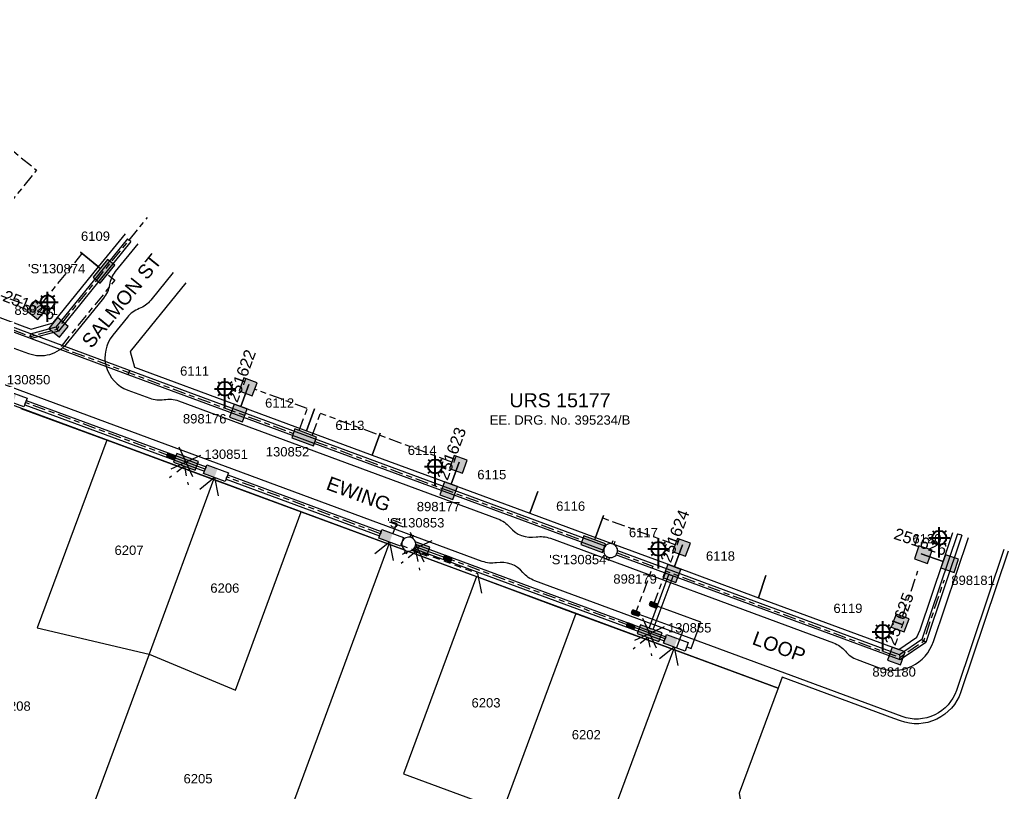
# Model space of a CAD drawing. Header units: metres. Extents: x 290331 to 290688, y 6233906 to 6234186.
# Drawn here: x 290476.6 to 290688.4, y 6234017.7 to 6234183.4 of the extents above; entities that cross this region are included whole.
import ezdxf
from ezdxf.enums import TextEntityAlignment as Align

# ---------------------------------------------------------------- set-up
doc = ezdxf.new("R2010")
doc.units = ezdxf.units.M
doc.header["$LTSCALE"] = 0.7
for name, pattern in [('Cable Exist OH', [1, 1, 0]), ('Cable Exist UG', [8.2, 4, -1.2, 1.8, -1.2]), ('Dash', [5, 3, -2])]:
    doc.linetypes.add(name, pattern=pattern)
doc.layers.get('0').update_dxf_attribs({"color": 6})
for name, color, linetype in [('_User Miscellaneous1', 3, 'Continuous'), ('_User Miscellaneous11', 7, 'Continuous'), ('_User Miscellaneous4', 7, 'Continuous'), ('_User Miscellaneous6', 7, 'Continuous'), ('_User Miscellaneous7', 150, 'Continuous'), ('_User Miscellaneous8', 7, 'Continuous'), ('_User_LV_Exist', 7, 'Continuous'), ('Cadastre Developer_SP_NEW', 4, 'Continuous'), ('Cadastre Roads_SP_EXT', 4, 'Continuous'), ('Cadastre Roads_SP_NEW', 8, 'Continuous'), ('Equip_LV_NEW', 5, 'Continuous'), ('Equip_SP_LV_NEW', 2, 'Continuous'), ('Equip_SP_SL_EXT', 70, 'Continuous'), ('Mains_LV_NEW_T84', 2, 'Continuous'), ('Services_SP_NEW_UG', 2, 'Continuous'), ('SupportsUG_SP_LV_EXT', 7, 'Continuous'), ('SupportsUG_SP_LV_NEW', 2, 'Continuous'), ('SupportsUG_SP_LV_SL_EXT', 7, 'Continuous'), ('UG_Details_SP_MISC', 7, 'Continuous')]:
    doc.layers.add(name, color=color, linetype=linetype)
doc.styles.add('ARIAL', font='arial.ttf', dxfattribs={"height": 2})
doc.styles.add('ARIAL 3.0', font='arial.ttf', dxfattribs={"height": 3})
doc.styles.add('COLUMN_LABEL', font='arial.ttf')
doc.styles.add('iecARIAL', font='arial.ttf', dxfattribs={"height": 2})
doc.styles.add('PILLAR_LABEL', font='arial.ttf')
doc.styles.add('POLE_LABEL', font='arial.ttf')
doc.styles.get("Standard").update_dxf_attribs({"font": 'arial.ttf'})
doc.styles.add('style1', font='iso3098b.shx')
doc.linetypes.add('Cable New UG', pattern='A,8,-1,["x",style1,S=3.5,R=0,X=0.35,Y=-1],-3.5', length=12.5)

# ---------------------------------------------------------------- blocks, each defined once
blk = doc.blocks.new('*U56')
at = {"layer": '_User Miscellaneous7'}
blk.add_hatch(color=256, dxfattribs=at).paths.add_polyline_path([(1.48, 7.48), (-1.49, 7.48), (-1.49, 4.51), (1.48, 4.51)])
at = {"layer": '_User Miscellaneous8'}
blk.add_hatch(color=256, dxfattribs=at).paths.add_polyline_path([(1.48, 1.48), (-1.49, 1.48), (-1.49, -1.49), (1.48, -1.49)])
at = {"layer": '_User Miscellaneous7'}
blk.add_lwpolyline([(-1.49, 7.48), (-1.49, 4.51), (1.48, 4.51), (1.48, 7.48)], close=True, dxfattribs=at)
at = {"layer": '_User Miscellaneous8'}
blk.add_lwpolyline([(-1.49, 1.48), (-1.49, -1.49), (1.48, -1.49), (1.48, 1.48)], close=True, dxfattribs=at)
at = {"flags": 9}
for tag, style, p in [('STRUCTURE_PLANT_NUMBER', 'POLE_LABEL', (1.81, 0.03)), ('STREET_CODE', 'COLUMN_LABEL', (1.81, -0.2))]:
    blk.add_attdef(tag, text='', height=0.2, dxfattribs=dict(at, style=style)).set_placement(p, align=Align.MIDDLE_LEFT)
for tag, p in [('COLUMN_TYPE', (1.81, -0.4)), ('OWNED_BY', (1.81, -0.6)), ('STATE', (1.81, -0.8)), ('USAGE', (1.81, -1)), ('STREETNAME', (1.81, -1.6)), ('SUBURB', (1.81, -1.8)), ('LEGEND', (1.81, -1.2)), ('LOCATION', (1.81, -1.4)), ('NOTES', (1.81, -2))]:
    blk.add_attdef(tag, text='', height=0.2, dxfattribs=at).set_placement(p, align=Align.MIDDLE_LEFT)
at = {"flags": 1}
blk.add_attdef('Z', (1.81, -2.35), '', height=0.2, dxfattribs=at)
at = {"layer": '_User Miscellaneous6', "style": 'ARIAL', "flags": 8}
blk.add_attdef('ASSET_NUM', text='', height=2, dxfattribs=at).set_placement((2, 2), align=Align.MIDDLE_LEFT)
blk = doc.blocks.new('*U54')
at = {"layer": '_User Miscellaneous7'}
blk.add_hatch(color=256, dxfattribs=at).paths.add_polyline_path([(-1.49, -7.49), (1.48, -7.49), (1.48, -4.52), (-1.49, -4.52)])
at = {"layer": '_User Miscellaneous8'}
blk.add_hatch(color=256, dxfattribs=at).paths.add_polyline_path([(-1.49, -1.49), (1.48, -1.49), (1.48, 1.48), (-1.49, 1.48)])
at = {"layer": '_User Miscellaneous7'}
blk.add_lwpolyline([(1.48, -7.49), (1.48, -4.52), (-1.49, -4.52), (-1.49, -7.49)], close=True, dxfattribs=at)
at = {"layer": '_User Miscellaneous8'}
blk.add_lwpolyline([(1.48, -1.49), (1.48, 1.48), (-1.49, 1.48), (-1.49, -1.49)], close=True, dxfattribs=at)
at = {"flags": 9}
for tag, style, p in [('STRUCTURE_PLANT_NUMBER', 'POLE_LABEL', (1.81, 0.03)), ('STREET_CODE', 'COLUMN_LABEL', (1.81, -0.2))]:
    blk.add_attdef(tag, text='', height=0.2, dxfattribs=dict(at, style=style)).set_placement(p, align=Align.MIDDLE_LEFT)
for tag, p in [('COLUMN_TYPE', (1.81, -0.4)), ('OWNED_BY', (1.81, -0.6)), ('STATE', (1.81, -0.8)), ('USAGE', (1.81, -1)), ('STREETNAME', (1.81, -1.6)), ('SUBURB', (1.81, -1.8)), ('LEGEND', (1.81, -1.2)), ('LOCATION', (1.81, -1.4)), ('NOTES', (1.81, -2))]:
    blk.add_attdef(tag, text='', height=0.2, dxfattribs=at).set_placement(p, align=Align.MIDDLE_LEFT)
at = {"flags": 1}
blk.add_attdef('Z', (1.81, -2.35), '', height=0.2, dxfattribs=at)
at = {"layer": '_User Miscellaneous6', "style": 'ARIAL', "flags": 8}
blk.add_attdef('ASSET_NUM', text='', height=2, dxfattribs=at).set_placement((2, 2), align=Align.MIDDLE_LEFT)
blk = doc.blocks.new('*U51')
at = {"layer": '_User Miscellaneous7'}
blk.add_hatch(color=256, dxfattribs=at).paths.add_polyline_path([(-1.49, -7.49), (1.48, -7.49), (1.48, -4.52), (-1.49, -4.52)])
at = {"layer": '_User Miscellaneous8'}
blk.add_hatch(color=256, dxfattribs=at).paths.add_polyline_path([(-1.49, -1.49), (1.48, -1.49), (1.48, 1.48), (-1.49, 1.48)])
at = {"layer": '_User Miscellaneous7'}
blk.add_lwpolyline([(1.48, -7.49), (1.48, -4.52), (-1.49, -4.52), (-1.49, -7.49)], close=True, dxfattribs=at)
at = {"layer": '_User Miscellaneous8'}
blk.add_lwpolyline([(1.48, -1.49), (1.48, 1.48), (-1.49, 1.48), (-1.49, -1.49)], close=True, dxfattribs=at)
at = {"flags": 9}
for tag, style, p in [('STRUCTURE_PLANT_NUMBER', 'POLE_LABEL', (1.81, 0.03)), ('STREET_CODE', 'COLUMN_LABEL', (1.81, -0.2))]:
    blk.add_attdef(tag, text='', height=0.2, dxfattribs=dict(at, style=style)).set_placement(p, align=Align.MIDDLE_LEFT)
for tag, p in [('COLUMN_TYPE', (1.81, -0.4)), ('OWNED_BY', (1.81, -0.6)), ('STATE', (1.81, -0.8)), ('USAGE', (1.81, -1)), ('STREETNAME', (1.81, -1.6)), ('SUBURB', (1.81, -1.8)), ('LEGEND', (1.81, -1.2)), ('LOCATION', (1.81, -1.4)), ('NOTES', (1.81, -2))]:
    blk.add_attdef(tag, text='', height=0.2, dxfattribs=at).set_placement(p, align=Align.MIDDLE_LEFT)
at = {"flags": 1}
blk.add_attdef('Z', (1.81, -2.35), '', height=0.2, dxfattribs=at)
at = {"layer": '_User Miscellaneous6', "style": 'ARIAL', "flags": 8}
blk.add_attdef('ASSET_NUM', text='', height=2, dxfattribs=at).set_placement((2, 2), align=Align.MIDDLE_LEFT)
blk = doc.blocks.new('*U52')
at = {"layer": '_User Miscellaneous7'}
blk.add_hatch(color=256, dxfattribs=at).paths.add_polyline_path([(0.18, -8.41), (3.15, -8.41), (3.15, -5.44), (0.18, -5.44)])
at = {"layer": '_User Miscellaneous8'}
blk.add_hatch(color=256, dxfattribs=at).paths.add_polyline_path([(-1.49, -1.49), (1.48, -1.49), (1.48, 1.48), (-1.49, 1.48)])
at = {"layer": '_User Miscellaneous7'}
blk.add_lwpolyline([(3.15, -8.41), (3.15, -5.44), (0.18, -5.44), (0.18, -8.41)], close=True, dxfattribs=at)
at = {"layer": '_User Miscellaneous8'}
blk.add_lwpolyline([(1.48, -1.49), (1.48, 1.48), (-1.49, 1.48), (-1.49, -1.49)], close=True, dxfattribs=at)
at = {"flags": 9}
for tag, style, p in [('STRUCTURE_PLANT_NUMBER', 'POLE_LABEL', (1.81, 0.03)), ('STREET_CODE', 'COLUMN_LABEL', (1.81, -0.2))]:
    blk.add_attdef(tag, text='', height=0.2, dxfattribs=dict(at, style=style)).set_placement(p, align=Align.MIDDLE_LEFT)
for tag, p in [('COLUMN_TYPE', (1.81, -0.4)), ('OWNED_BY', (1.81, -0.6)), ('STATE', (1.81, -0.8)), ('USAGE', (1.81, -1)), ('STREETNAME', (1.81, -1.6)), ('SUBURB', (1.81, -1.8)), ('LEGEND', (1.81, -1.2)), ('LOCATION', (1.81, -1.4)), ('NOTES', (1.81, -2))]:
    blk.add_attdef(tag, text='', height=0.2, dxfattribs=at).set_placement(p, align=Align.MIDDLE_LEFT)
at = {"flags": 1}
blk.add_attdef('Z', (1.81, -2.35), '', height=0.2, dxfattribs=at)
at = {"layer": '_User Miscellaneous6', "style": 'ARIAL', "flags": 8}
blk.add_attdef('ASSET_NUM', text='', height=2, dxfattribs=at).set_placement((2, 2), align=Align.MIDDLE_LEFT)
blk = doc.blocks.new('*U50')
at = {"layer": '_User Miscellaneous7'}
blk.add_hatch(color=256, dxfattribs=at).paths.add_polyline_path([(1.48, 7.48), (-1.49, 7.48), (-1.49, 4.51), (1.48, 4.51)])
at = {"layer": '_User Miscellaneous8'}
blk.add_hatch(color=256, dxfattribs=at).paths.add_polyline_path([(1.48, 1.48), (-1.49, 1.48), (-1.49, -1.49), (1.48, -1.49)])
at = {"layer": '_User Miscellaneous7'}
blk.add_lwpolyline([(-1.49, 7.48), (-1.49, 4.51), (1.48, 4.51), (1.48, 7.48)], close=True, dxfattribs=at)
at = {"layer": '_User Miscellaneous8'}
blk.add_lwpolyline([(-1.49, 1.48), (-1.49, -1.49), (1.48, -1.49), (1.48, 1.48)], close=True, dxfattribs=at)
at = {"flags": 9}
for tag, style, p in [('STRUCTURE_PLANT_NUMBER', 'POLE_LABEL', (1.81, 0.03)), ('STREET_CODE', 'COLUMN_LABEL', (1.81, -0.2))]:
    blk.add_attdef(tag, text='', height=0.2, dxfattribs=dict(at, style=style)).set_placement(p, align=Align.MIDDLE_LEFT)
for tag, p in [('COLUMN_TYPE', (1.81, -0.4)), ('OWNED_BY', (1.81, -0.6)), ('STATE', (1.81, -0.8)), ('USAGE', (1.81, -1)), ('STREETNAME', (1.81, -1.6)), ('SUBURB', (1.81, -1.8)), ('LEGEND', (1.81, -1.2)), ('LOCATION', (1.81, -1.4)), ('NOTES', (1.81, -2))]:
    blk.add_attdef(tag, text='', height=0.2, dxfattribs=at).set_placement(p, align=Align.MIDDLE_LEFT)
at = {"flags": 1}
blk.add_attdef('Z', (1.81, -2.35), '', height=0.2, dxfattribs=at)
at = {"layer": '_User Miscellaneous6', "style": 'ARIAL', "flags": 8}
blk.add_attdef('ASSET_NUM', text='', height=2, dxfattribs=at).set_placement((2, 2), align=Align.MIDDLE_LEFT)
blk = doc.blocks.new('*U57')
at = {"layer": '_User Miscellaneous7'}
blk.add_hatch(color=256, dxfattribs=at).paths.add_polyline_path([(1.48, 7.48), (-1.49, 7.48), (-1.49, 4.51), (1.48, 4.51)])
at = {"layer": '_User Miscellaneous8'}
blk.add_hatch(color=256, dxfattribs=at).paths.add_polyline_path([(1.48, 1.48), (-1.49, 1.48), (-1.49, -1.49), (1.48, -1.49)])
at = {"layer": '_User Miscellaneous7'}
blk.add_lwpolyline([(-1.49, 7.48), (-1.49, 4.51), (1.48, 4.51), (1.48, 7.48)], close=True, dxfattribs=at)
at = {"layer": '_User Miscellaneous8'}
blk.add_lwpolyline([(-1.49, 1.48), (-1.49, -1.49), (1.48, -1.49), (1.48, 1.48)], close=True, dxfattribs=at)
at = {"flags": 9}
for tag, style, p in [('STRUCTURE_PLANT_NUMBER', 'POLE_LABEL', (1.81, 0.03)), ('STREET_CODE', 'COLUMN_LABEL', (1.81, -0.2))]:
    blk.add_attdef(tag, text='', height=0.2, dxfattribs=dict(at, style=style)).set_placement(p, align=Align.MIDDLE_LEFT)
for tag, p in [('COLUMN_TYPE', (1.81, -0.4)), ('OWNED_BY', (1.81, -0.6)), ('STATE', (1.81, -0.8)), ('USAGE', (1.81, -1)), ('STREETNAME', (1.81, -1.6)), ('SUBURB', (1.81, -1.8)), ('LEGEND', (1.81, -1.2)), ('LOCATION', (1.81, -1.4)), ('NOTES', (1.81, -2))]:
    blk.add_attdef(tag, text='', height=0.2, dxfattribs=at).set_placement(p, align=Align.MIDDLE_LEFT)
at = {"flags": 1}
blk.add_attdef('Z', (1.81, -2.35), '', height=0.2, dxfattribs=at)
at = {"layer": '_User Miscellaneous6', "style": 'ARIAL', "flags": 8}
blk.add_attdef('ASSET_NUM', text='', height=2, dxfattribs=at).set_placement((2, 2), align=Align.MIDDLE_LEFT)
blk = doc.blocks.new('*U58')
blk.add_hatch(color=256).paths.add_polyline_path([(2.49, -2.47), (2.48, -0.49), (-2.47, -0.53), (-2.46, -2.51)])
blk.add_lwpolyline([(2.48, -0.49), (-2.47, -0.53), (-2.46, -2.51), (2.49, -2.47)], close=True)
for tag, p, flags in [('OWNED_BY', (0, 1.3), 9), ('STATE', (0, 1.1), 9), ('SUPPORT_TYPE', (0, 0.9), 9), ('USAGE', (0, 0.7), 9), ('LEGEND', (0, 0.5), 9), ('LOCATION', (0, 0.3), 9), ('NOTES', (0, 0.1), 9), ('PARENT', (0, -0.1), 9), ('STREETNAME', (0, -0.3), 9), ('SUBURB', (0, -0.5), 1)]:
    blk.add_attdef(tag, p, '', height=0.2, dxfattribs=dict(flags=flags))
at = {"layer": '_User Miscellaneous6', "style": 'ARIAL', "flags": 8}
blk.add_attdef('ASSET_NUM', text='', height=2, dxfattribs=at).set_placement((1.5, 7.5), align=Align.TOP_LEFT)
blk = doc.blocks.new('*U55')
blk.add_hatch(color=256).paths.add_polyline_path([(2.49, -2.48), (2.48, -0.5), (-2.47, -0.52), (-2.46, -2.5)])
blk.add_lwpolyline([(2.48, -0.5), (-2.47, -0.52), (-2.46, -2.5), (2.49, -2.48)], close=True)
for tag, p, flags in [('OWNED_BY', (0, 1.3), 9), ('STATE', (0, 1.1), 9), ('SUPPORT_TYPE', (0, 0.9), 9), ('USAGE', (0, 0.7), 9), ('LEGEND', (0, 0.5), 9), ('LOCATION', (0, 0.3), 9), ('NOTES', (0, 0.1), 9), ('PARENT', (0, -0.1), 9), ('STREETNAME', (0, -0.3), 9), ('SUBURB', (0, -0.5), 1)]:
    blk.add_attdef(tag, p, '', height=0.2, dxfattribs=dict(flags=flags))
at = {"layer": '_User Miscellaneous6', "style": 'ARIAL', "flags": 8}
blk.add_attdef('ASSET_NUM', text='', height=2, dxfattribs=at).set_placement((1.5, 7.5), align=Align.TOP_LEFT)
blk = doc.blocks.new('*U53')
blk.add_hatch(color=256).paths.add_polyline_path([(2.6, -2.36), (2.5, -0.39), (-2.45, -0.63), (-2.35, -2.61)])
blk.add_lwpolyline([(2.5, -0.39), (-2.45, -0.63), (-2.35, -2.61), (2.6, -2.36)], close=True)
for tag, p, flags in [('OWNED_BY', (0, 1.3), 9), ('STATE', (0, 1.1), 9), ('SUPPORT_TYPE', (0, 0.9), 9), ('USAGE', (0, 0.7), 9), ('LEGEND', (0, 0.5), 9), ('LOCATION', (0, 0.3), 9), ('NOTES', (0, 0.1), 9), ('PARENT', (0, -0.1), 9), ('STREETNAME', (0, -0.3), 9), ('SUBURB', (0, -0.5), 1)]:
    blk.add_attdef(tag, p, '', height=0.2, dxfattribs=dict(flags=flags))
at = {"layer": '_User Miscellaneous6', "style": 'ARIAL', "flags": 8}
blk.add_attdef('ASSET_NUM', text='', height=2, dxfattribs=at).set_placement((1.5, 7.5), align=Align.TOP_LEFT)
blk = doc.blocks.new('SL_LANTERN_EXT')
at = {"lineweight": 40}
for p, q in [((0, 1.97), (0, 6.47)), ((-1.46, 5.68), (-1.06, 5.28)), ((1.46, 5.68), (1.06, 5.28)), ((-2.25, 4.22), (2.25, 4.22)), ((-1.46, 2.76), (-1.06, 3.16)), ((0, 0), (0, 2.72)), ((1.46, 2.76), (1.06, 3.16))]:
    blk.add_line(p, q, dxfattribs=at)
blk.add_circle((0, 4.22), 1.5, dxfattribs=at)
at = {"style": 'ARIAL', "flags": 8}
blk.add_attdef('ASSET_NUM', (1.5, 1.5), '', height=2, dxfattribs=at)
for tag, p, height, flags in [('OPERATING_VOLTAGE', (0.98, -1.65), 0.2, 9), ('ORIENTATION', (0.98, -1.85), 0.2, 9), ('OWNED_BY', (0.98, -2.05), 0.2, 9), ('STATE', (0.98, -2.25), 0.2, 9), ('CONSTRUCTED_VOLTAGE', (0.98, -0.65), 0.2, 9), ('CONTROL_TYPE', (0.98, -0.85), 0.2, 9), ('LANTERN_PURPOSE', (0.98, -1.05), 0.2, 9), ('LANTERN_TYPE', (0.98, -1.25), 0.2, 9), ('NO_PHASES', (0.98, -1.45), 0.2, 9), ('LNUMBER', (2.18, -3.25), 2.5, 8), ('USAGE', (0.98, -2.45), 0.2, 9), ('CEXIST', (0.98, -2.65), 0.2, 9), ('CNEW', (0.98, -2.85), 0.2, 9), ('CNUMBER', (0.98, -3.05), 0.2, 9), ('CREMOVE', (0.98, -3.25), 0.2, 9), ('CREPLACE', (0.98, -3.45), 0.2, 9), ('LKINGHEIGHT', (0.98, -3.65), 0.2, 9), ('LBRACKET', (0.98, -3.85), 0.2, 9), ('LBRACKETVOCAB', (0.98, -4.05), 0.2, 9), ('LCATEGORY', (0.98, -4.25), 0.2, 9), ('LCHARGE1', (0.98, -4.45), 0.2, 9), ('LCHARGE1PERCENT', (0.98, -4.65), 0.2, 9), ('LCHARGE2', (0.98, -4.85), 0.2, 9), ('LCHARGE2PERCENT', (0.98, -5.05), 0.2, 9), ('LCHARGE3', (0.98, -5.25), 0.2, 9), ('LCHARGE3PERCENT', (0.98, -5.45), 0.2, 9), ('LEXIST', (0.98, -5.65), 0.2, 9), ('LLAMP', (0.98, -5.85), 0.2, 9), ('LLAMPVOCAB', (0.98, -6.05), 0.2, 9), ('LMAST', (0.98, -6.25), 0.2, 9), ('LMASTVOCAB', (0.98, -6.45), 0.2, 9), ('LNEW', (0.98, -6.65), 0.2, 9), ('LANTNUMBER', (0.98, -6.85), 0.2, 9), ('LOUTREACH', (0.98, -7.25), 0.2, 9), ('LOUTREACHVOCAB', (0.98, -7.45), 0.2, 9), ('LRATECODE', (0.98, -7.65), 0.2, 9), ('LREMOVE', (0.98, -7.85), 0.2, 9), ('LREPLACE', (0.98, -8.05), 0.2, 9), ('LTYPE', (0.98, -8.25), 0.2, 9), ('LTYPEVOCAB', (0.98, -8.45), 0.2, 9), ('LEGEND', (0.98, -8.65), 0.2, 9), ('STREETNAME', (0.98, -9.25), 0.2, 9), ('SUBURB', (0.98, -9.45), 0.2, 1), ('LOCATION', (0.98, -8.85), 0.2, 9), ('NOTES', (0.98, -9.05), 0.2, 9)]:
    blk.add_attdef(tag, p, '', height=height, dxfattribs=dict(flags=flags))
blk = doc.blocks.new('*U22')
at = {"lineweight": -3}
blk.add_lwpolyline([(-2.48, 2.49), (2.47, 2.49), (2.47, 0.51), (-2.48, 0.51)], close=True, dxfattribs=at)
for tag, flags, p in [('STREET_CODE', 9, (1.5, 3.5)), ('OWNED_BY', 9, (1.5, 3.3)), ('OPERATED_BY', 9, (1.5, 3.1)), ('STATE', 9, (1.5, 2.7)), ('SUPPORT_TYPE', 9, (1.5, 2.5)), ('MAINTAINED_BY', 9, (1.5, 2.9)), ('USAGE', 9, (1.5, 2.3)), ('LEGEND', 9, (1.5, 2.1)), ('SUBURB', 9, (1.5, 1.7)), ('STREETNAME', 9, (1.5, 1.5)), ('Z', 1, (1.5, 0.9)), ('PARENT', 9, (1.5, 1.9)), ('LOCATION', 9, (1.5, 1.3)), ('NOTES', 9, (1.5, 1.1))]:
    blk.add_attdef(tag, text='', height=0.2, dxfattribs=dict(flags=flags)).set_placement(p, align=Align.MIDDLE_LEFT)
at = {"layer": '_User Miscellaneous4', "style": 'ARIAL', "flags": 8}
blk.add_attdef('ASSET_NUM', text='', height=2, dxfattribs=at).set_placement((2, 5.5), align=Align.MIDDLE_LEFT)
blk = doc.blocks.new('A$C1B2C29DD')
at = {"layer": 'Services_SP_NEW_UG', "color": 2, "flags": 128}
for points in [[(0, 0), (-2.1, 3.44)], [(0, 0), (2.1, 3.44)]]:
    blk.add_lwpolyline(points, dxfattribs=at)
blk = doc.blocks.new('PILLAR_DEL')
blk.add_hatch(color=256).paths.add_polyline_path([(-2.48, 0.99), (-2.48, -0.99), (2.47, -0.99), (2.47, 0.99)])
for p, q in [((2.47, -2.48), (-2.48, 2.47)), ((-2.48, -2.48), (2.47, 2.47))]:
    blk.add_line(p, q)
blk.add_lwpolyline([(-2.48, -0.99), (2.47, -0.99), (2.47, 0.99), (-2.48, 0.99)], close=True)
at = {"style": 'PILLAR_LABEL'}
for tag, height, flags, p in [('ASSET_NUM', 2, 8, (2, 2)), ('STREET_CODE', 0.2, 9, (0, -0.2))]:
    blk.add_attdef(tag, text='', height=height, dxfattribs=dict(at, flags=flags)).set_placement(p, align=Align.MIDDLE_LEFT)
at = {"flags": 1}
blk.add_attdef('Z', (0, 0), '', height=0.2, dxfattribs=at)
at = {"flags": 9}
for tag, p in [('OWNED_BY', (0, -0.4)), ('STATE', (0, -0.6)), ('SUPPORT_TYPE', (0, -0.8)), ('SUBURB', (0, -1.6)), ('STREETNAME', (0, -1.8)), ('USAGE', (0, -1)), ('LEGEND', (0, -1.2)), ('PARENT', (0, -1.4)), ('LOCATION', (0, -2)), ('NOTES', (0, -2.2))]:
    blk.add_attdef(tag, text='', height=0.2, dxfattribs=at).set_placement(p, align=Align.MIDDLE_LEFT)
blk = doc.blocks.new('A$C7DAD38F0')
at = {"layer": '_User Miscellaneous11', "color": 3, "style": 'ARIAL'}
blk.add_attdef('DRG_NO', text='', height=2, dxfattribs=at).set_placement((0, -4.23), align=Align.MIDDLE_CENTER)
at = {"layer": '_User Miscellaneous6', "color": 2, "style": 'ARIAL 3.0'}
blk.add_attdef('URS___', text='', height=3, dxfattribs=at).set_placement((0, 0), align=Align.MIDDLE_CENTER)
blk = doc.blocks.new('LV_UG_LINKS_OPEN_NEW')
blk.add_wipeout([(-1.17, 0.93), (-1.28, 0.78), (-1.36, 0.61), (-1.43, 0.44), (-1.47, 0.25), (-1.49, 0.07), (-1.49, -0.12), (-1.46, -0.31), (-1.41, -0.49), (-1.34, -0.66), (-1.25, -0.82), (-1.13, -0.97), (-1, -1.11), (-0.86, -1.22), (-0.7, -1.32), (-0.53, -1.4), (-0.35, -1.45), (-0.16, -1.49), (0.03, -1.49), (0.21, -1.48), (0.4, -1.44), (0.57, -1.38), (0.74, -1.3), (0.9, -1.19), (1.04, -1.07), (1.17, -0.93), (1.28, -0.78), (1.36, -0.61), (1.43, -0.44), (1.47, -0.25), (1.49, -0.07), (1.49, 0.12), (1.46, 0.31), (1.41, 0.49), (1.34, 0.66), (1.25, 0.82), (1.13, 0.97), (1, 1.11), (0.86, 1.22), (0.7, 1.32), (0.53, 1.4), (0.35, 1.45), (0.16, 1.49), (-0.03, 1.49), (-0.21, 1.48), (-0.4, 1.44), (-0.57, 1.38), (-0.74, 1.3), (-0.9, 1.19), (-1.04, 1.07)])
for p, q in [((-0.25, 1.47), (-0.25, 2.22)), ((0.25, 1.47), (0.25, 2.22)), ((-0.25, -1.47), (-0.25, -2.22)), ((0.25, -1.47), (0.25, -2.22))]:
    blk.add_line(p, q)
blk.add_lwpolyline([(1.49, 0, 1), (-1.49, 0, 1)], format="xyb", close=True)
for tag, p, flags in [('ORIENTATION', (0, 0), 9), ('Z', (0, 0), 1), ('USAGE', (0, -0.2), 9), ('NOTES', (0, -0.4), 9)]:
    blk.add_attdef(tag, p, '', height=0.2, dxfattribs=dict(flags=flags))
blk = doc.blocks.new('LV_STJ_NEW')
blk.add_hatch(color=256).paths.add_polyline_path([(0.91, 0.13, 0.414214), (0.59, 0.45), (-0.59, 0.45, 0.414214), (-0.91, 0.13), (-0.91, -0.13, 0.414214), (-0.59, -0.45), (0.59, -0.45, 0.414214), (0.91, -0.13)])
blk.add_lwpolyline([(-0.91, 0.13), (-0.91, -0.13, 0.414214), (-0.59, -0.45), (0.59, -0.45, 0.414214), (0.91, -0.13), (0.91, 0.13, 0.414214), (0.59, 0.45), (-0.59, 0.45, 0.414214)], format="xyb", close=True)
for tag, flags, p in [('ORIENTATION', 9, (1.5, 0)), ('STATE', 9, (1.5, -0.8)), ('OWNED_BY', 9, (1.5, -1)), ('OPERATED_BY', 9, (1.5, -1.2)), ('OPERATING_VOLTAGE', 9, (1.5, -1.6)), ('CONSTRUCTED_VOLTAGE', 9, (1.5, -1.8)), ('TYPE', 9, (1.5, -2.2)), ('USAGE', 9, (1.5, -0.2)), ('LEGEND', 9, (1.5, -0.4)), ('NOTES', 9, (1.5, -0.6)), ('MAINTAINED_BY', 9, (1.5, -1.4)), ('NUMBER_OF_PHASES', 9, (1.5, -2)), ('Z', 1, (1.5, -2.4))]:
    blk.add_attdef(tag, text='', height=0.2, dxfattribs=dict(flags=flags)).set_placement(p, align=Align.MIDDLE_LEFT)
blk = doc.blocks.new('Earth')
for p, q in [((0, -2.04), (0, 0)), ((-1.5, -2.04), (1.5, -2.04)), ((-1, -2.64), (1, -2.64)), ((-0.25, -3.24), (0.25, -3.24))]:
    blk.add_line(p, q)
blk = doc.blocks.new('*U82')
at = {"layer": 'Services_SP_NEW_UG', "color": 2, "flags": 128}
blk.add_lwpolyline([(-20, -0.75), (-22.25, 2.93)], dxfattribs=at)
at = {"layer": 'Services_SP_NEW_UG', "color": 2, "linetype": 'Dash', "ltscale": 0.7, "flags": 128}
blk.add_lwpolyline([(-2.47, -0.75), (-20, -0.75)], dxfattribs=at)
blk = doc.blocks.new('PILLAR_REPLACE_NEW')
blk.add_hatch(color=256).paths.add_polyline_path([(0, -0.99), (2.475, -0.99), (2.475, 0.99), (0, 0.99)])
at = {"lineweight": -3}
blk.add_lwpolyline([(-2.475, 0.99), (2.475, 0.99), (2.475, -0.99), (-2.475, -0.99)], close=True, dxfattribs=at)
for tag, height, flags, p in [('ASSET_NUM', 2.5, 8, (2, 2)), ('USAGE', 0.2, 9, (1.5, 0)), ('STREETNAME', 0.2, 9, (1.5, -1)), ('SUBURB', 0.2, 9, (1.5, -1.2)), ('STATE', 0.2, 9, (1.5, -1.4)), ('STREET_CODE_NUMBER', 0.2, 9, (1.5, -1.6)), ('OWNED_BY', 0.2, 9, (1.5, -1.8)), ('OPERATED_BY', 0.2, 9, (1.5, -2)), ('LEGEND', 0.2, 9, (1.5, -0.2)), ('LOCATION', 0.2, 9, (1.5, -0.4)), ('NOTES', 0.2, 9, (1.5, -0.6)), ('PARENT', 0.2, 9, (1.5, -0.8)), ('MAINTAINED_BY', 0.2, 9, (1.5, -2.2)), ('TYPE', 0.2, 9, (1.5, -2.4)), ('Z', 0.2, 1, (1.5, -2.6))]:
    blk.add_attdef(tag, text='', height=height, dxfattribs=dict(flags=flags)).set_placement(p, align=Align.MIDDLE_LEFT)

msp = doc.modelspace()

# ---------------------------------------------------------------- linework, layer by layer
at = {"layer": '_User_LV_Exist', "color": 7, "linetype": 'Cable Exist UG', "flags": 128}
for points in [[(290464.92, 6234152), (290470.58, 6234159), (290480.23, 6234151.18), (290463.79, 6234130.87), (290454.53, 6234138.35), (290446.41, 6234128.31), (290453.41, 6234125.07), (290478.99, 6234115.54), (290484.62, 6234117.09), (290504, 6234141.03)], [(290481.2, 6234122.39), (290490, 6234133.27), (290493.89, 6234130.12)], [(290495.67, 6234128.68), (290497, 6234127.61), (290485.33, 6234113.2), (290512.38, 6234103.21), (290535.22, 6234094.77)], [(290469.15, 6234125.59), (290478.92, 6234121.97)], [(290538.22, 6234100.07), (290526.95, 6234104.24)], [(290509.02, 6234089.84), (290477.86, 6234101.36)], [(290536.47, 6234095.36), (290538.22, 6234100.07)], [(290539.29, 6234094.32), (290541.03, 6234099.03)], [(290569.19, 6234088.63), (290541.03, 6234099.03)], [(290539.86, 6234093.05), (290597.13, 6234071.9)], [(290553.88, 6234073.27), (290521, 6234085.42)], [(290601.77, 6234070.18), (290601.8, 6234070.17)], [(290604.6, 6234069.14), (290612.26, 6234066.31), (290608.55, 6234056.27)], [(290607.51, 6234053.46), (290568.3, 6234067.95)], [(290612.4, 6234058.04), (290615.07, 6234065.27), (290665.13, 6234046.77), (290670.29, 6234050.31), (290674.7, 6234063.41)], [(290665.72, 6234055.53), (290669.01, 6234065.32)]]:
    msp.add_lwpolyline(points, dxfattribs=at)
at = {"layer": 'Cadastre Developer_SP_NEW'}
for p, q in [((290489.61, 6234133.58), (290493.5, 6234130.44)), ((290493.5, 6234130.44), (290489.61, 6234133.58)), ((290525.72, 6234105.21), (290523.99, 6234100.52)), ((290523.99, 6234100.52), (290525.72, 6234105.21)), ((290539.79, 6234100.01), (290538.06, 6234095.32)), ((290538.06, 6234095.32), (290539.79, 6234100.01)), ((290553.86, 6234094.81), (290552.13, 6234090.12)), ((290552.13, 6234090.12), (290553.86, 6234094.81)), ((290570.75, 6234088.57), (290569.01, 6234083.88)), ((290569.01, 6234083.88), (290570.75, 6234088.57)), ((290587.63, 6234082.34), (290585.9, 6234077.64)), ((290585.9, 6234077.64), (290587.63, 6234082.34)), ((290601.7, 6234077.14), (290599.97, 6234072.45)), ((290599.97, 6234072.45), (290601.7, 6234077.14)), ((290618.59, 6234070.9), (290616.85, 6234066.21)), ((290616.85, 6234066.21), (290618.59, 6234070.9)), ((290674.44, 6234067.35), (290669.7, 6234068.95)), ((290669.7, 6234068.95), (290674.44, 6234067.35)), ((290634.89, 6234059.55), (290636.48, 6234064.29)), ((290636.48, 6234064.29), (290634.89, 6234059.55))]:
    msp.add_line(p, q, dxfattribs=at)
at = {"layer": 'Cadastre Developer_SP_NEW', "flags": 128}
for points in [[(290439.56, 6234175.06), (290433.75, 6234167.88), (290419.26, 6234149.98), (290419.93, 6234146.08), (290440.95, 6234133.12), (290440.95, 6234133.12, 0.020822), (290447.62, 6234129.38), (290447.62, 6234129.38, 0.02881), (290457.3, 6234125.15), (290479.06, 6234117.12), (290483.76, 6234118.41), (290493.5, 6234130.44), (290499.25, 6234137.54)], [(290688.37, 6234069.56), (290678.22, 6234039.37, -0.422827), (290665.27, 6234033.18), (290663.87, 6234033.7), (290639.93, 6234042.55), (290639.06, 6234040.2), (290630.74, 6234017.67), (290631.94, 6234010.34), (290634.39, 6233995.56), (290637.03, 6233979.64), (290639.44, 6233952.53), (290633.34, 6233920.55), (290631.46, 6233910.69), (290658.77, 6233907.83)]]:
    msp.add_lwpolyline(points, format="xyb", dxfattribs=at)
at = {"layer": 'Cadastre Developer_SP_NEW'}
for points in [[(290476.89, 6234100.12), (290497.53, 6234092.49)], [(290497.53, 6234092.49), (290518.16, 6234084.87)], [(290518.16, 6234084.87), (290504.36, 6234047.49)], [(290518.16, 6234084.87), (290536.92, 6234077.94)], [(290536.92, 6234077.94), (290555.68, 6234071)], [(290555.68, 6234071), (290574.44, 6234064.07)], [(290574.44, 6234064.07), (290593.21, 6234057.14)], [(290593.21, 6234057.14), (290616.66, 6234048.48)], [(290480.39, 6234053.11), (290504.36, 6234047.49)], [(290616.66, 6234048.48), (290639.06, 6234040.2)], [(290504.36, 6234047.49), (290522.81, 6234039.73)], [(290639.06, 6234040.2), (290630.74, 6234017.67)], [(290558.85, 6234021.86), (290580.14, 6234014)]]:
    msp.add_lwpolyline(points, dxfattribs=at)
at = {"layer": 'Cadastre Roads_SP_NEW', "flags": 128}
msp.add_lwpolyline([(290436.84, 6234177.26), (290424.35, 6234161.84, -0.131326), (290421.85, 6234160.02, 0.131326), (290419.34, 6234158.19), (290416.2, 6234154.31, 0.452224), (290418.47, 6234140.98), (290422.73, 6234138.36, 0.131326), (290425.7, 6234137.47, -0.131326), (290428.66, 6234136.58), (290439.11, 6234130.14, 0.049662), (290456.09, 6234121.87), (290468.74, 6234117.2, -0.131326), (290471.27, 6234115.41, 0.131326), (290473.8, 6234113.62), (290478.49, 6234111.89, 0.321514), (290486.92, 6234114.21), (290494.65, 6234123.75, 0.131326), (290495.91, 6234126.58, -0.131326), (290497.17, 6234129.41), (290501.97, 6234135.34)], format="xyb", dxfattribs=at)
at = {"layer": 'Mains_LV_NEW_T84', "linetype": 'Cable New UG', "flags": 128}
for points in [[(290516.02, 6234086.2), (290516.36, 6234087.13), (290509.02, 6234089.84)], [(290558.66, 6234071.77), (290558.53, 6234071.55), (290568.3, 6234067.95)], [(290617.32, 6234048.77), (290618.71, 6234052.52), (290608.55, 6234056.27)], [(290619.5, 6234049.03), (290620.48, 6234048.66), (290622.56, 6234054.29), (290612.4, 6234058.04)], [(290614.51, 6234049.81), (290614.85, 6234050.74), (290607.51, 6234053.46)]]:
    msp.add_lwpolyline(points, dxfattribs=at)
at = {"layer": 'Services_SP_NEW_UG', "color": 2}
for p, q in [((290515.18, 6234082.84), (290518.34, 6234085.35)), ((290518.34, 6234085.35), (290519.12, 6234081.39))]:
    msp.add_line(p, q, dxfattribs=at)
at = {"layer": 'Services_SP_NEW_UG', "color": 7, "linetype": 'Dash', "flags": 128}
for points in [[(290511.9, 6234087.73), (290508.73, 6234085.23)], [(290511.9, 6234087.73), (290512.67, 6234083.77)], [(290611.2, 6234051.04), (290608.04, 6234048.53)], [(290611.2, 6234051.04), (290611.98, 6234047.08)]]:
    msp.add_lwpolyline(points, dxfattribs=at)
at = {"layer": 'UG_Details_SP_MISC'}
for p, q in [((290499.69, 6234136.47), (290484.35, 6234117.51)), ((290500.43, 6234135.86), (290484.9, 6234116.67)), ((290499.69, 6234136.47), (290500.06, 6234136.16)), ((290500.43, 6234135.86), (290500.06, 6234136.16)), ((290499.82, 6234107.34), (290454.08, 6234124.28)), ((290500.15, 6234108.24), (290454.43, 6234125.17)), ((290484.35, 6234117.51), (290478.86, 6234116.01)), ((290478.86, 6234116.01), (290478.99, 6234115.54)), ((290479.12, 6234115.08), (290478.99, 6234115.54)), ((290484.9, 6234116.67), (290479.12, 6234115.08)), ((290484.35, 6234117.51), (290484.62, 6234117.09)), ((290484.9, 6234116.67), (290484.62, 6234117.09)), ((290499.82, 6234107.34), (290499.98, 6234107.79)), ((290500.15, 6234108.24), (290499.98, 6234107.79)), ((290477.69, 6234100.91), (290477.85, 6234101.36)), ((290477.69, 6234100.91), (290516.19, 6234086.68)), ((290478.02, 6234101.81), (290477.85, 6234101.36)), ((290478.02, 6234101.81), (290516.53, 6234087.58)), ((290516.19, 6234086.68), (290516.36, 6234087.13)), ((290516.53, 6234087.58), (290516.36, 6234087.13)), ((290521.17, 6234085.87), (290521, 6234085.42)), ((290521.17, 6234085.87), (290554.05, 6234073.72)), ((290520.84, 6234084.97), (290521, 6234085.42)), ((290520.84, 6234084.97), (290553.72, 6234072.82)), ((290553.72, 6234072.82), (290553.88, 6234073.27)), ((290554.05, 6234073.72), (290553.88, 6234073.27)), ((290677.51, 6234073.27), (290669.89, 6234050.61)), ((290677.51, 6234073.27), (290677.97, 6234073.12)), ((290678.42, 6234072.96), (290677.97, 6234073.12)), ((290558.36, 6234071.1), (290558.53, 6234071.55)), ((290558.36, 6234071.1), (290614.69, 6234050.29)), ((290558.69, 6234072), (290558.53, 6234071.55)), ((290558.69, 6234072), (290615.02, 6234051.19)), ((290678.42, 6234072.96), (290670.69, 6234050)), ((290611.44, 6234053.06), (290615.68, 6234064.53)), ((290612.34, 6234052.73), (290616.58, 6234064.2)), ((290615.68, 6234064.53), (290616.13, 6234064.37)), ((290616.58, 6234064.2), (290616.13, 6234064.37)), ((290611.44, 6234053.06), (290611.89, 6234052.89)), ((290612.34, 6234052.73), (290611.89, 6234052.89)), ((290614.69, 6234050.29), (290614.85, 6234050.74)), ((290615.02, 6234051.19), (290614.85, 6234050.74)), ((290669.89, 6234050.61), (290665.06, 6234047.31)), ((290670.69, 6234050), (290665.19, 6234046.24)), ((290669.89, 6234050.61), (290670.29, 6234050.31)), ((290670.69, 6234050), (290670.29, 6234050.31)), ((290665.06, 6234047.31), (290665.13, 6234046.77)), ((290665.19, 6234046.24), (290665.13, 6234046.77))]:
    msp.add_line(p, q, dxfattribs=at)

# ---------------------------------------------------------------- block references
at = {"layer": '_User Miscellaneous1'}
msp.add_blockref('A$C7DAD38F0', (290592.36, 6234101.85), dxfattribs=at).add_auto_attribs({'URS___': 'URS 15177', 'DRG_NO': 'EE. DRG. No. 395234/B'})
at = {"layer": '_User Miscellaneous1', "ltscale": 0.5}
for p, rotation in [((290512.24, 6234088.66), 339.7230471964892), ((290561.83, 6234070.33), 339.7230471964892), ((290611.55, 6234051.96), 339.7122704206794)]:
    msp.add_blockref('PILLAR_DEL', p, dxfattribs=dict(at, rotation=rotation))
at = {"layer": '_User Miscellaneous11', "ltscale": 0.5}
ref = msp.add_blockref('PILLAR_REPLACE_NEW', (290475.53, 6234102.22), dxfattribs=dict(at, rotation=159.7230637735955))
ref.add_attrib('ASSET_NUM', '130850', dxfattribs={"layer": '0', "height": 2}).set_placement((290473.86, 6234106.26), align=Align.MIDDLE_LEFT)
ref = msp.add_blockref('PILLAR_REPLACE_NEW', (290518.68, 6234086.27), dxfattribs=dict(at, rotation=159.7230637735955))
ref.add_attrib('ASSET_NUM', '130851', dxfattribs={"layer": '0', "height": 2}).set_placement((290516.18, 6234090.3), align=Align.MIDDLE_LEFT)
ref = msp.add_blockref('PILLAR_REPLACE_NEW', (290617.18, 6234049.89), dxfattribs=dict(at, rotation=159.7230637735955))
ref.add_attrib('ASSET_NUM', '130855', dxfattribs={"layer": '0', "height": 2}).set_placement((290615.47, 6234053.11), align=Align.MIDDLE_LEFT)
at = {"layer": 'Equip_SP_LV_NEW', "linetype": 'Cable New UG', "lineweight": 0, "ltscale": 0.5}
for p, rotation in [((290509.02, 6234089.84), 339.7230466217355), ((290568.3, 6234067.95), 159.7230466217355), ((290612.4, 6234058.04), 339.7230466217355), ((290608.55, 6234056.27), 339.7230466217355), ((290607.51, 6234053.46), 339.7230466217355)]:
    msp.add_blockref('LV_STJ_NEW', p, dxfattribs=dict(at, rotation=rotation))
at = {"layer": 'Equip_SP_SL_EXT'}
ref = msp.add_blockref('SL_LANTERN_EXT', (290482.59, 6234118.63), dxfattribs=at)
ref.add_attrib('ASSET_NUM', '251646', dxfattribs={"layer": '0', "height": 2.5, "rotation": 338.6351, "style": 'iecARIAL'}).set_placement((290484.09, 6234120.13), align=Align.MIDDLE_RIGHT)
ref = msp.add_blockref('SL_LANTERN_EXT', (290520.57, 6234100.12), dxfattribs=at)
ref.add_attrib('ASSET_NUM', '251622', dxfattribs={"layer": '0', "height": 2.5, "rotation": 69.7239, "style": 'iecARIAL'}).set_placement((290522.07, 6234101.62), align=Align.MIDDLE_LEFT)
ref = msp.add_blockref('SL_LANTERN_EXT', (290565.6, 6234083.48), dxfattribs=at)
ref.add_attrib('ASSET_NUM', '251623', dxfattribs={"layer": '0', "height": 2.5, "rotation": 69.7233, "style": 'iecARIAL'}).set_placement((290567.1, 6234084.98), align=Align.MIDDLE_LEFT)
ref = msp.add_blockref('SL_LANTERN_EXT', (290613.43, 6234065.81), dxfattribs=at)
ref.add_attrib('ASSET_NUM', '251624', dxfattribs={"layer": '0', "height": 2.5, "rotation": 69.7234, "style": 'iecARIAL'}).set_placement((290614.93, 6234067.31), align=Align.MIDDLE_LEFT)
ref = msp.add_blockref('SL_LANTERN_EXT', (290673.61, 6234068.19), dxfattribs=at)
ref.add_attrib('ASSET_NUM', '251626', dxfattribs={"layer": '0', "height": 2.5, "rotation": 341.4019, "style": 'iecARIAL'}).set_placement((290675.11, 6234069.69), align=Align.MIDDLE_RIGHT)
ref = msp.add_blockref('SL_LANTERN_EXT', (290661.5, 6234048.05), dxfattribs=at)
ref.add_attrib('ASSET_NUM', '251625', dxfattribs={"layer": '0', "height": 2.5, "rotation": 69.7223, "style": 'iecARIAL'}).set_placement((290663, 6234049.55), align=Align.MIDDLE_LEFT)
at = {"layer": 'SupportsUG_SP_LV_EXT'}
ref = msp.add_blockref('*U58', (290493.5, 6234130.44), dxfattribs=dict(at, rotation=50.6018087786904))
ref.add_attrib('ASSET_NUM_001', "'S'130874", (290478.41, 6234129.04), dxfattribs={"layer": '_User Miscellaneous6', "height": 2, "style": 'ARIAL'})
ref = msp.add_blockref('*U55', (290538.06, 6234095.32), dxfattribs=dict(at, rotation=339.4206069889741))
ref.add_attrib('ASSET_NUM_001', '130852', (290529.33, 6234089.82), dxfattribs={"layer": '_User Miscellaneous6', "height": 2, "style": 'ARIAL'})
at = {"layer": 'SupportsUG_SP_LV_NEW'}
for name, p, rotation in [('*U22', (290555.68, 6234071), 339.7230649946252), ('A$C1B2C29DD', (290555.86, 6234071.48), 159.7230649946252), ('*U22', (290616.66, 6234048.48), 339.7222071084984), ('A$C1B2C29DD', (290616.83, 6234048.96), 159.7222071084983)]:
    msp.add_blockref(name, p, dxfattribs=dict(at, rotation=rotation))
at = {"layer": 'SupportsUG_SP_LV_SL_EXT'}
ref = msp.add_blockref('*U57', (290484.92, 6234117.47), dxfattribs=dict(at, rotation=51.00900728319566))
ref.add_attrib('ASSET_NUM_001', '898201', (290475.49, 6234120.15), dxfattribs={"layer": '_User Miscellaneous6', "height": 2, "style": 'ARIAL'})
ref = msp.add_blockref('*U56', (290523.47, 6234099.12), dxfattribs=dict(at, rotation=339.7239166031429))
ref.add_attrib('ASSET_NUM_001', '898176', (290511.58, 6234096.89), dxfattribs={"layer": '_User Miscellaneous6', "height": 2, "style": 'ARIAL'})
ref = msp.add_blockref('*U54', (290568.5, 6234082.49), dxfattribs=dict(at, rotation=159.7232960117816))
ref.add_attrib('ASSET_NUM_001', '898177', (290561.68, 6234078.08), dxfattribs={"layer": '_User Miscellaneous6', "height": 2, "style": 'ARIAL'})
ref = msp.add_blockref('*U50', (290675.85, 6234066.88), dxfattribs=dict(at, rotation=71.4019124068018))
ref.add_attrib('ASSET_NUM_001', '898181', (290676.18, 6234062.29), dxfattribs={"layer": '_User Miscellaneous6', "height": 2, "style": 'ARIAL'})
ref = msp.add_blockref('*U52', (290664.4, 6234047.06), dxfattribs=dict(at, rotation=159.7222663186243))
ref.add_attrib('ASSET_NUM_001', '898180', (290659.27, 6234042.66), dxfattribs={"layer": '_User Miscellaneous6', "height": 2, "style": 'ARIAL'})

# ---------------------------------------------------------------- texts
at = {"layer": 'Cadastre Developer_SP_NEW', "style": 'ARIAL'}
for s, p in [('6109', (290489.74, 6234136.01)), ('6111', (290510.98, 6234107.12)), ('6112', (290529.19, 6234100.27)), ('6113', (290544.24, 6234095.49)), ('6114', (290559.73, 6234090.14)), ('6115', (290574.64, 6234084.94)), ('6116', (290591.53, 6234078.18)), ('6117', (290607.12, 6234072.52)), ('6120', (290667.85, 6234071.2)), ('6118', (290623.62, 6234067.49)), ('6119', (290650.93, 6234056.29))]:
    msp.add_text(s, height=2, dxfattribs=at).set_placement(p)
at = {"layer": 'Cadastre Developer_SP_NEW', "char_height": 2, "width": 12.2212, "attachment_point": 5, "style": 'ARIAL', "bg_fill": 2}
for s, insert in [('6208', (290475.87, 6234036.33)), ('6203', (290576.51, 6234037.03)), ('6202', (290597.99, 6234030.2)), ('6205', (290514.82, 6234020.77))]:
    msp.add_mtext(s, dxfattribs=dict(at, insert=insert))
at = {"layer": 'Cadastre Roads_SP_EXT'}
for s, rotation, p in [('SALMON ST', 51.0163, (290491.99, 6234112.78)), ('EWING', 339.723, (290542.05, 6234082.84)), ('LOOP', 339.723, (290633.31, 6234049.67))]:
    msp.add_text(s, height=3, rotation=rotation, dxfattribs=at).set_placement(p)

# ---------------------------------------------------------------- next in the draw order: linework, layer by layer
at = {"layer": 'Cadastre Developer_SP_NEW'}
for points in [[(290574.44, 6234064.07), (290558.85, 6234021.86)], [(290595.74, 6234056.21), (290580.14, 6234014)], [(290616.66, 6234048.48), (290601.06, 6234006.27)], [(290504.36, 6234047.49), (290480.3, 6233982.4)]]:
    msp.add_lwpolyline(points, dxfattribs=at)

# ---------------------------------------------------------------- next in the draw order: texts
at = {"layer": 'Cadastre Developer_SP_NEW', "char_height": 2, "width": 12.2212, "attachment_point": 5, "style": 'ARIAL', "bg_fill": 2}
for s, insert in [('6207', (290500.04, 6234069.72)), ('6206', (290520.56, 6234061.61))]:
    msp.add_mtext(s, dxfattribs=dict(at, insert=insert))

# ---------------------------------------------------------------- next in the draw order: linework, layer by layer
at = {"layer": 'Cadastre Developer_SP_NEW', "flags": 128}
msp.add_lwpolyline([(290639.06, 6234040.2), (290451.52, 6234109.49, -0.048885), (290432.47, 6234118.73), (290409.13, 6234133.12), (290387.42, 6234140.73)], format="xyb", dxfattribs=at)
msp.add_lwpolyline([(290512.23, 6234127.04), (290500.3, 6234112.3), (290500.3, 6234112.3), (290501.23, 6234108.93), (290523.99, 6234100.52), (290538.06, 6234095.32), (290538.06, 6234095.32), (290552.13, 6234090.12), (290552.13, 6234090.12), (290569.01, 6234083.88), (290569.01, 6234083.88), (290585.9, 6234077.64), (290585.9, 6234077.64), (290599.97, 6234072.45), (290599.97, 6234072.45), (290616.85, 6234066.21), (290616.85, 6234066.21), (290634.89, 6234059.55), (290664.92, 6234048.45), (290668.82, 6234051.12), (290669.51, 6234052.69), (290669.51, 6234052.69), (290674.44, 6234067.35), (290676.53, 6234073.54)], dxfattribs=at)
at = {"layer": 'Cadastre Developer_SP_NEW'}
for points in [[(290495.25, 6234093.33), (290480.39, 6234053.11)], [(290522.81, 6234039.73), (290536.92, 6234077.94)], [(290555.68, 6234071), (290514.78, 6233960.3)]]:
    msp.add_lwpolyline(points, dxfattribs=at)
at = {"layer": 'Cadastre Roads_SP_NEW', "flags": 128}
for points in [[(290687.43, 6234069.88), (290677.27, 6234039.69, -0.422827), (290665.62, 6234034.12), (290586.94, 6234063.19, -0.131326), (290584.41, 6234064.98, 0.267709), (290578.78, 6234067.05, -0.1309), (290575.71, 6234067.34), (290452.73, 6234112.77, -0.049662), (290434.02, 6234121.88), (290406.38, 6234138.92, -0.452224), (290404.11, 6234152.24), (290429.3, 6234183.37)], [(290509.51, 6234129.24), (290504.71, 6234123.31, -0.131326), (290502.2, 6234121.49, 0.131326), (290499.7, 6234119.66), (290496.55, 6234115.78, 0.513416), (290499.78, 6234104.02), (290504.47, 6234102.29, 0.131326), (290507.56, 6234102, -0.131326), (290510.64, 6234101.72), (290579.07, 6234076.44, -0.131326), (290581.6, 6234074.65, 0.267709), (290587.23, 6234072.58, -0.1309), (290590.3, 6234072.29), (290650.95, 6234049.88, -0.131326), (290653.48, 6234048.09, 0.131326), (290656.01, 6234046.31), (290660.7, 6234044.57, 0.422827), (290672.35, 6234050.15), (290679.84, 6234072.43)]]:
    msp.add_lwpolyline(points, format="xyb", dxfattribs=at)
at = {"layer": 'UG_Details_SP_MISC'}
for p, q in [((290665.19, 6234046.24), (290499.82, 6234107.34)), ((290665.06, 6234047.31), (290500.15, 6234108.24))]:
    msp.add_line(p, q, dxfattribs=at)

# ---------------------------------------------------------------- next in the draw order: block references
at = {"layer": 'Equip_LV_NEW', "linetype": 'Cable Exist UG', "lineweight": 0, "ltscale": 0.5}
for p, rotation in [((290559.95, 6234071.03), 339.7230466169524), ((290603.2, 6234069.65), 159.7230466212374)]:
    msp.add_blockref('LV_UG_LINKS_OPEN_NEW', p, dxfattribs=dict(at, rotation=rotation))

# ---------------------------------------------------------------- next in the draw order: linework, layer by layer
at = {"layer": '_User_LV_Exist', "color": 7, "linetype": 'Cable Exist UG', "flags": 128}
for points in [[(290599.79, 6234071.97), (290601.51, 6234076.61)], [(290617, 6234070.89), (290601.51, 6234076.61)]]:
    msp.add_lwpolyline(points, dxfattribs=at)
at = {"layer": 'Services_SP_NEW_UG', "color": 7, "linetype": 'Dash', "flags": 128}
for points in [[(290561.49, 6234069.4), (290558.33, 6234066.9)], [(290561.49, 6234069.4), (290562.27, 6234065.45)]]:
    msp.add_lwpolyline(points, dxfattribs=at)

# ---------------------------------------------------------------- next in the draw order: block references
at = {"layer": '_User Miscellaneous11', "ltscale": 0.5}
ref = msp.add_blockref('PILLAR_REPLACE_NEW', (290556.2, 6234072.41), dxfattribs=dict(at, rotation=159.7230637735955))
ref.add_attrib('ASSET_NUM', "'S'130853", dxfattribs={"layer": '0', "height": 2}).set_placement((290555.34, 6234075.61), align=Align.MIDDLE_LEFT)
at = {"layer": 'Equip_LV_NEW', "linetype": 'Cable Exist OH', "lineweight": 0, "rotation": 159.7230650047172}
msp.add_blockref('Earth', (290556.55, 6234073.34), dxfattribs=at)
at = {"layer": 'Services_SP_NEW_UG', "rotation": 159.7230466202159}
msp.add_blockref('*U82', (290555.68, 6234071), dxfattribs=at)
at = {"layer": 'SupportsUG_SP_LV_EXT'}
ref = msp.add_blockref('*U53', (290599.97, 6234072.45), dxfattribs=dict(at, rotation=336.8835641822071))
ref.add_attrib('ASSET_NUM_001', "'S'130854", (290590.04, 6234066.73), dxfattribs={"layer": '_User Miscellaneous6', "height": 2, "style": 'ARIAL'})
at = {"layer": 'SupportsUG_SP_LV_SL_EXT'}
ref = msp.add_blockref('*U51', (290616.31, 6234064.74), dxfattribs=dict(at, rotation=159.7233517220522))
ref.add_attrib('ASSET_NUM_001', '898179', (290603.78, 6234062.57), dxfattribs={"layer": '_User Miscellaneous6', "height": 2, "style": 'ARIAL'})

doc.saveas('drawing.dxf')
